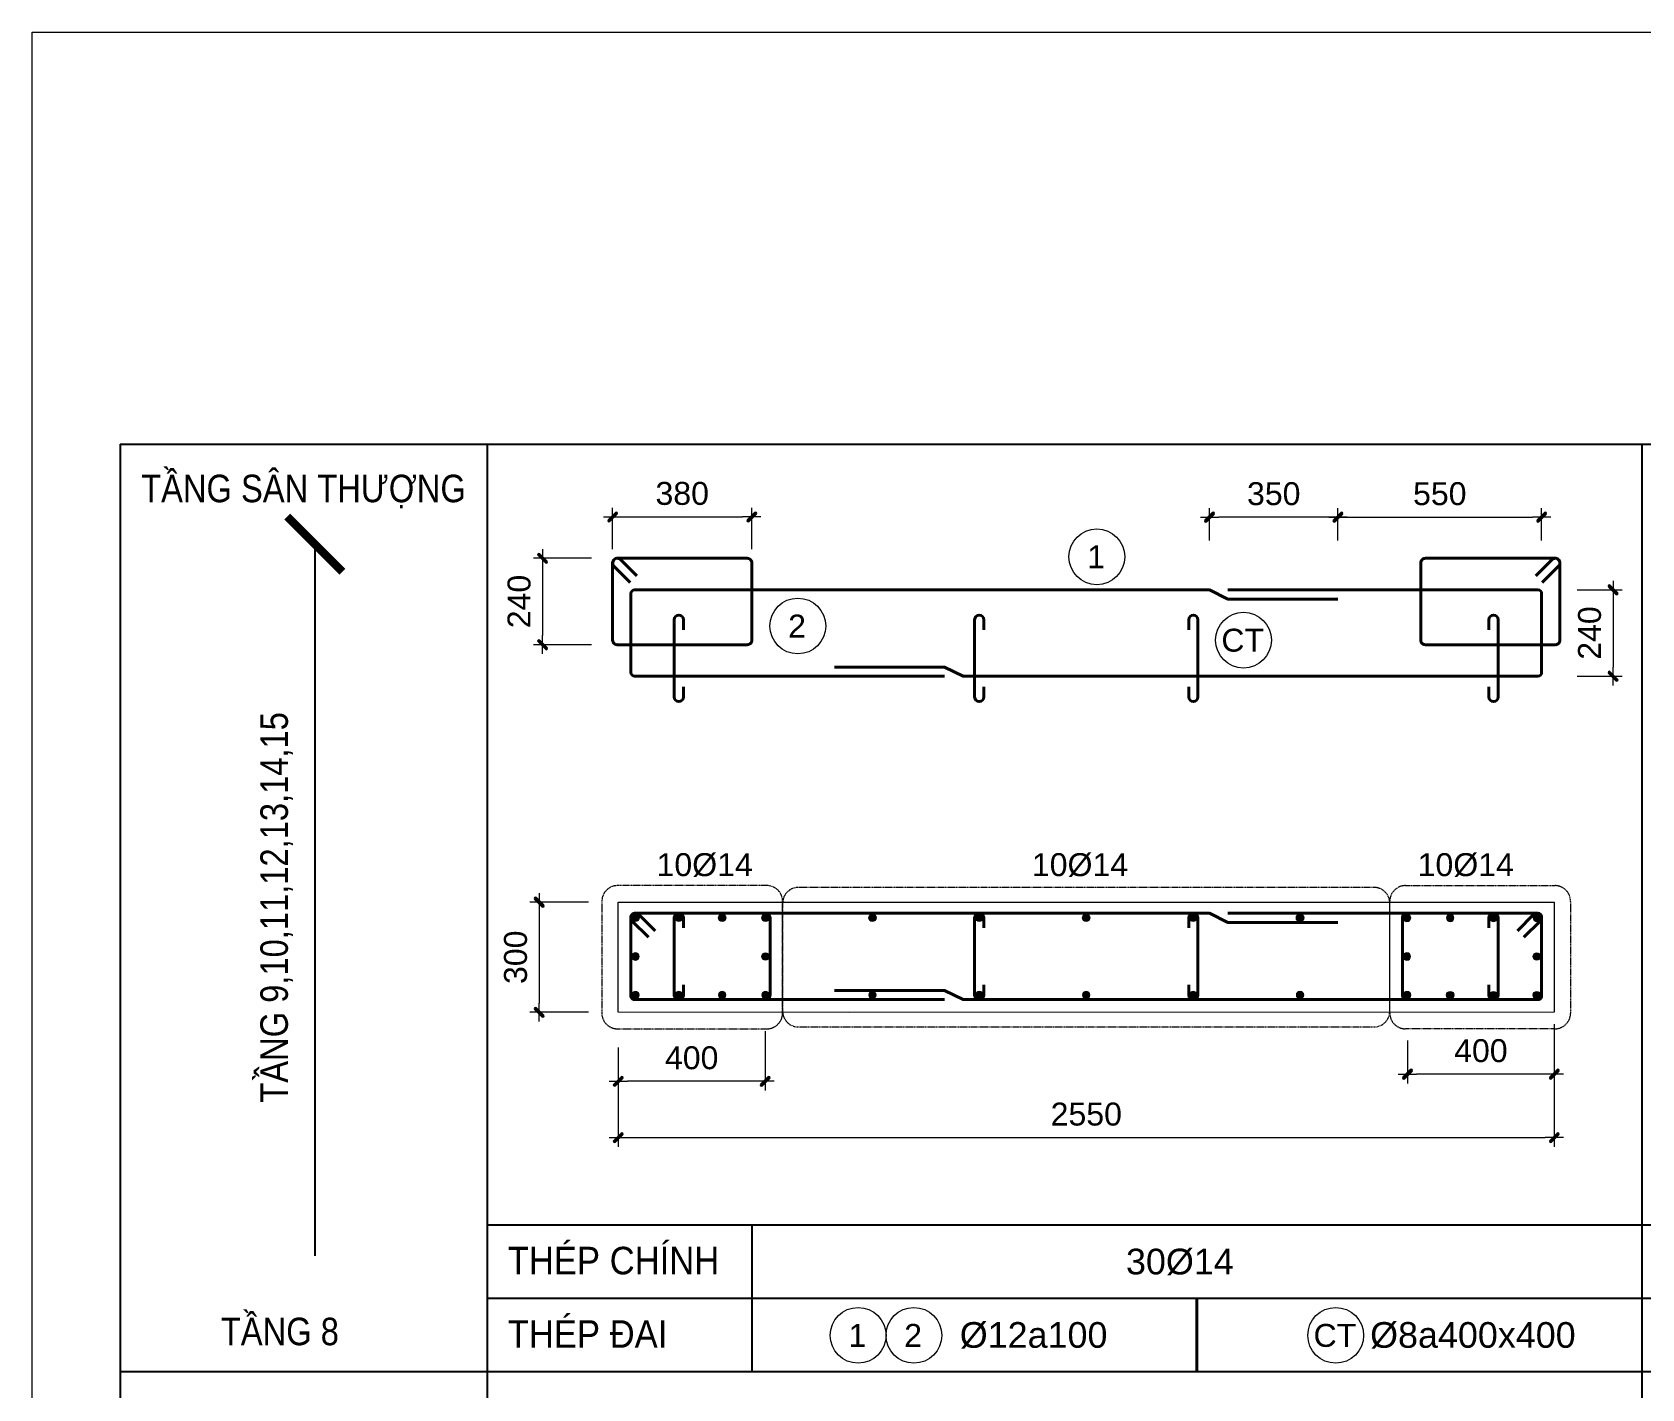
# Model space of a CAD drawing. Header units: millimetres. Extents: x -146909 to 4830753, y -683702 to -336947.
# Drawn here: x 4726521 to 4730906, y -438369 to -434672 of the extents above; entities that cross this region are included whole.
import ezdxf
from ezdxf.enums import TextEntityAlignment as Align

# ---------------------------------------------------------------- set-up
doc = ezdxf.new("R2010")
doc.units = ezdxf.units.MM
doc.header["$MEASUREMENT"] = 0
doc.linetypes.add('HIDDEN', pattern=[0.375, 0.25, -0.125])
doc.layers.get('0').update_dxf_attribs({"lineweight": 9})
doc.layers.get('Defpoints').update_dxf_attribs({"color": 10, "lineweight": 0})
for name, color, linetype, lineweight in [("'S_General_Cont_1 Thin", 1, 'Continuous', 18), ("'S_General_Text_3_Member name", 3, 'Continuous', 35), ('CDAI', 3, 'Continuous', 40), ('chunho.q', 1, 'Continuous', 13), ('CTHEP', 4, 'Continuous', 50), ('DBAO', 2, 'Continuous', 13), ('DMo', 9, 'HIDDEN', 9), ('KTH', 154, 'Continuous', 9), ('STICK', 1, 'Continuous', 9)]:
    doc.layers.add(name, color=color, linetype=linetype, lineweight=lineweight)
for name, color, linetype in [('DM', 1, 'Continuous'), ('TBL', 1, 'Continuous'), ('TX', 214, 'Continuous')]:
    doc.layers.add(name, color=color, linetype=linetype)
doc.styles.add('arial', font='arial.ttf', dxfattribs={"width": 0.85})
doc.styles.add('TTP-HelCon', font='arial.ttf')
doc.dimstyles.new('TTP-25', dxfattribs={"dimscale": 25, "dimtxt": 2.5, "dimasz": 1, "dimexe": 1, "dimexo": 1, "dimgap": 0.09, "dimtad": 0, "dimdec": 4, "dimrnd": 10, "dimzin": 9, "dimdsep": 46, "dimtxsty": 'TTP-HelCon', "dimblk": 'Stick', "dimcen": 0.09, "dimdle": 1.5, "dimclrd": 256, "dimclre": 256, "dimclrt": 1, "dimadec": 0, "dimazin": 0, "dimtfac": 1, "dimtdec": 4, "dimtmove": 0, "dimatfit": 3, "dimldrblk": 'ARCHTICK', "dimfxl": 1, "dimtvp": 1, "dimtolj": 1, "dimtzin": 0, "dimarcsym": 0})
doc.dimstyles.new('TTP-50', dxfattribs={"dimscale": 50, "dimtxt": 2.5, "dimasz": 1, "dimexe": 1, "dimexo": 1, "dimgap": 0.09, "dimtad": 0, "dimdec": 4, "dimzin": 9, "dimdsep": 46, "dimtxsty": 'arial', "dimblk": 'Stick', "dimcen": 0.09, "dimdle": 1.5, "dimclrd": 256, "dimclre": 256, "dimclrt": 1, "dimadec": 0, "dimazin": 0, "dimtfac": 1, "dimtdec": 4, "dimtmove": 0, "dimatfit": 3, "dimldrblk": 'ARCHTICK', "dimfxl": 1, "dimtvp": 1, "dimtolj": 1, "dimtzin": 0, "dimarcsym": 0})

# ---------------------------------------------------------------- blocks, each defined once
blk = doc.blocks.new('sign of slab')
at = {"layer": "'S_General_Cont_1 Thin"}
blk.add_circle((-10, 0), 475, dxfattribs=at)
at = {"layer": "'S_General_Text_3_Member name", "style": 'arial'}
blk.add_attdef('S', text='', height=250, dxfattribs=at).set_placement((-23, -1), align=Align.MIDDLE_CENTER)
blk = doc.blocks.new('Stick')
at = {"layer": 'STICK'}
h = blk.add_hatch(color=256, dxfattribs=at)
edge = h.paths.add_edge_path()
edge.add_line((0.3, 0.5), (-0.5, -0.3))
edge.add_arc((-0.4, -0.4), 0.141, 135, 315)
edge.add_line((-0.3, -0.5), (0.5, 0.3))
edge.add_arc((0.4, 0.4), 0.141, 315, 495)
blk.add_line((1, 0), (-1, 0), dxfattribs=at)
blk.add_lwpolyline([(0.3, 0.5), (-0.5, -0.3, 1), (-0.3, -0.5), (0.5, 0.3, 1), (0.3, 0.5, 1)], format="xyb", dxfattribs=at)
blk = doc.blocks.new('*D218')
at = {"layer": 'Defpoints', "color": 0, "transparency": 16777216}
for p in [(400, -26.3), (0, -71.3), (0, -188.1)]:
    blk.add_point(p, dxfattribs=at)
at = {"layer": 'KTH', "lineweight": -2, "transparency": 16777216}
for p, q in [((400, -51.3), (400, -213.1)), ((0, -96.3), (0, -213.1)), ((375, -188.1), (25, -188.1))]:
    blk.add_line(p, q, dxfattribs=at)
at = {"layer": 'KTH', "lineweight": -2, "transparency": 16777216, "xscale": 25, "yscale": 25, "zscale": 25, "rotation": 180}
blk.add_blockref('Stick', (0, -188.1), dxfattribs=at)
at = {"layer": 'KTH', "lineweight": -2, "transparency": 16777216, "xscale": 25, "yscale": 25, "zscale": 25}
blk.add_blockref('Stick', (400, -188.1), dxfattribs=at)
at = {"layer": 'KTH', "color": 1, "transparency": 16777216, "insert": (200, -124.3), "char_height": 62.5, "attachment_point": 5, "style": 'TTP-HelCon'}
blk.add_mtext('\\A1;400', dxfattribs=at)
blk = doc.blocks.new('_ArchTick')
at = {"color": 0, "linetype": 'ByBlock', "const_width": 0.15}
blk.add_lwpolyline([(-0.5, -0.5), (0.5, 0.5)], dxfattribs=at)
blk = doc.blocks.new('*D219')
at = {"layer": 'Defpoints', "color": 0, "transparency": 16777216}
for p in [(2550, -6.9), (2150, -51.9), (2150, -168.7)]:
    blk.add_point(p, dxfattribs=at)
at = {"layer": 'KTH', "lineweight": -2, "transparency": 16777216}
for p, q in [((2550, -31.9), (2550, -193.7)), ((2150, -76.9), (2150, -193.7)), ((2525, -168.7), (2175, -168.7))]:
    blk.add_line(p, q, dxfattribs=at)
at = {"layer": 'KTH', "lineweight": -2, "transparency": 16777216, "xscale": 25, "yscale": 25, "zscale": 25, "rotation": 180}
blk.add_blockref('Stick', (2150, -168.7), dxfattribs=at)
at = {"layer": 'KTH', "lineweight": -2, "transparency": 16777216, "xscale": 25, "yscale": 25, "zscale": 25}
blk.add_blockref('Stick', (2550, -168.7), dxfattribs=at)
at = {"layer": 'KTH', "color": 1, "transparency": 16777216, "insert": (2350, -104.9), "char_height": 62.5, "attachment_point": 5, "style": 'TTP-HelCon'}
blk.add_mtext('\\A1;400', dxfattribs=at)
blk = doc.blocks.new('*D220')
at = {"layer": 'Defpoints', "color": 0, "transparency": 16777216}
for p in [(2550, -112.8), (0, -135.3), (2550, -341.6)]:
    blk.add_point(p, dxfattribs=at)
at = {"layer": 'KTH', "lineweight": -2, "transparency": 16777216}
for p, q in [((0, -160.3), (0, -366.6)), ((2550, -137.8), (2550, -366.6)), ((25, -341.6), (2525, -341.6))]:
    blk.add_line(p, q, dxfattribs=at)
at = {"layer": 'KTH', "lineweight": -2, "transparency": 16777216, "xscale": 25, "yscale": 25, "zscale": 25, "rotation": 180}
blk.add_blockref('Stick', (0, -341.6), dxfattribs=at)
at = {"layer": 'KTH', "lineweight": -2, "transparency": 16777216, "xscale": 25, "yscale": 25, "zscale": 25}
blk.add_blockref('Stick', (2550, -341.6), dxfattribs=at)
at = {"layer": 'KTH', "color": 1, "transparency": 16777216, "insert": (1275, -277.8), "char_height": 62.5, "attachment_point": 5, "style": 'TTP-HelCon'}
blk.add_mtext('\\A1;2550', dxfattribs=at)
blk = doc.blocks.new('*D221')
at = {"layer": 'Defpoints', "color": 0, "transparency": 16777216}
for p in [(-55.8, 300), (-215.7, 0), (-55.8, 0)]:
    blk.add_point(p, dxfattribs=at)
at = {"layer": 'KTH', "lineweight": -2, "transparency": 16777216}
for p, q in [((-80.8, 300), (-240.7, 300)), ((-215.7, 275), (-215.7, 25)), ((-80.8, 0), (-240.7, 0))]:
    blk.add_line(p, q, dxfattribs=at)
at = {"layer": 'KTH', "lineweight": -2, "transparency": 16777216, "xscale": 25, "yscale": 25, "zscale": 25}
for p, rotation in [((-215.7, 300), 90), ((-215.7, 0), 270)]:
    blk.add_blockref('Stick', p, dxfattribs=dict(at, rotation=rotation))
at = {"layer": 'KTH', "color": 1, "transparency": 16777216, "insert": (-279.6, 150), "char_height": 62.5, "attachment_point": 5, "rotation": 90, "style": 'TTP-HelCon'}
blk.add_mtext('\\A1;300', dxfattribs=at)
blk = doc.blocks.new('*U167')
at = {"layer": 'CTHEP', "ltscale": 0.02, "const_width": 10}
blk.add_lwpolyline([(0, 5, -1), (0, -5, -1)], format="xyb", close=True, dxfattribs=at)
at = {"layer": 'Defpoints', "color": 1}
blk.add_circle((0, 0), 10, dxfattribs=at)
blk = doc.blocks.new('*U168')
at = {"layer": 'CDAI', "color": 0, "linetype": 'ByBlock', "lineweight": -2, "transparency": 16777216}
for p in [(0, 0), (118, 0), (236, 0), (354, 0)]:
    blk.add_blockref('*U167', p, dxfattribs=at)
blk = doc.blocks.new('*U165')
at = {"layer": 'CTHEP', "ltscale": 0.02, "const_width": 10}
blk.add_lwpolyline([(0, 5, -1), (0, -5, -1)], format="xyb", close=True, dxfattribs=at)
at = {"layer": 'Defpoints', "color": 1}
blk.add_circle((0, 0), 10, dxfattribs=at)
blk = doc.blocks.new('*U166')
at = {"layer": 'CDAI', "color": 0, "linetype": 'ByBlock', "lineweight": -2, "transparency": 16777216}
blk.add_blockref('*U165', (0, 0), dxfattribs=at)
blk = doc.blocks.new('*U169')
at = {"layer": 'CTHEP', "ltscale": 0.02, "const_width": 10}
blk.add_lwpolyline([(0, 5, -1), (0, -5, -1)], format="xyb", close=True, dxfattribs=at)
at = {"layer": 'Defpoints', "color": 1}
blk.add_circle((0, 0), 10, dxfattribs=at)
blk = doc.blocks.new('*U170')
at = {"layer": 'CDAI', "color": 0, "linetype": 'ByBlock', "lineweight": -2, "transparency": 16777216}
for p in [(0, 0), (118, 0), (236, 0), (354, 0)]:
    blk.add_blockref('*U169', p, dxfattribs=at)
blk = doc.blocks.new('*U151')
at = {"layer": 'CTHEP', "ltscale": 0.02, "const_width": 10}
blk.add_lwpolyline([(0, 5, -1), (0, -5, -1)], format="xyb", close=True, dxfattribs=at)
at = {"layer": 'Defpoints', "color": 1}
blk.add_circle((0, 0), 10, dxfattribs=at)
blk = doc.blocks.new('*U152')
at = {"layer": 'CDAI', "color": 0, "linetype": 'ByBlock', "lineweight": -2, "transparency": 16777216}
blk.add_blockref('*U151', (0, 0), dxfattribs=at)
blk = doc.blocks.new('*U159')
at = {"layer": 'CTHEP', "ltscale": 0.02, "const_width": 10}
blk.add_lwpolyline([(0, 5, -1), (0, -5, -1)], format="xyb", close=True, dxfattribs=at)
at = {"layer": 'Defpoints', "color": 1}
blk.add_circle((0, 0), 10, dxfattribs=at)
blk = doc.blocks.new('*U160')
at = {"layer": 'CDAI', "color": 0, "linetype": 'ByBlock', "lineweight": -2, "transparency": 16777216}
for p in [(0, 0), (118, 0), (236, 0), (354, 0)]:
    blk.add_blockref('*U159', p, dxfattribs=at)
blk = doc.blocks.new('*U157')
at = {"layer": 'CTHEP', "ltscale": 0.02, "const_width": 10}
blk.add_lwpolyline([(0, 5, -1), (0, -5, -1)], format="xyb", close=True, dxfattribs=at)
at = {"layer": 'Defpoints', "color": 1}
blk.add_circle((0, 0), 10, dxfattribs=at)
blk = doc.blocks.new('*U158')
at = {"layer": 'CDAI', "color": 0, "linetype": 'ByBlock', "lineweight": -2, "transparency": 16777216}
blk.add_blockref('*U157', (0, 0), dxfattribs=at)
blk = doc.blocks.new('*U161')
at = {"layer": 'CTHEP', "ltscale": 0.02, "const_width": 10}
blk.add_lwpolyline([(0, 5, -1), (0, -5, -1)], format="xyb", close=True, dxfattribs=at)
at = {"layer": 'Defpoints', "color": 1}
blk.add_circle((0, 0), 10, dxfattribs=at)
blk = doc.blocks.new('*U162')
at = {"layer": 'CDAI', "color": 0, "linetype": 'ByBlock', "lineweight": -2, "transparency": 16777216}
for p in [(0, 0), (118, 0), (236, 0), (354, 0)]:
    blk.add_blockref('*U161', p, dxfattribs=at)
blk = doc.blocks.new('*U163')
at = {"layer": 'CTHEP', "ltscale": 0.02, "const_width": 10}
blk.add_lwpolyline([(0, 5, -1), (0, -5, -1)], format="xyb", close=True, dxfattribs=at)
at = {"layer": 'Defpoints', "color": 1}
blk.add_circle((0, 0), 10, dxfattribs=at)
blk = doc.blocks.new('*U164')
at = {"layer": 'CDAI', "color": 0, "linetype": 'ByBlock', "lineweight": -2, "transparency": 16777216}
blk.add_blockref('*U163', (0, 0), dxfattribs=at)
blk = doc.blocks.new('*U153')
at = {"layer": 'CTHEP', "ltscale": 0.02, "const_width": 10}
blk.add_lwpolyline([(0, 5, -1), (0, -5, -1)], format="xyb", close=True, dxfattribs=at)
at = {"layer": 'Defpoints', "color": 1}
blk.add_circle((0, 0), 10, dxfattribs=at)
blk = doc.blocks.new('*U154')
at = {"layer": 'CDAI', "color": 0, "linetype": 'ByBlock', "lineweight": -2, "transparency": 16777216}
for p in [(0, 0), (291.25, 0), (582.5, 0), (873.75, 0), (1165, 0), (1456.25, 0), (1747.5, 0)]:
    blk.add_blockref('*U153', p, dxfattribs=at)
blk = doc.blocks.new('*U155')
at = {"layer": 'CTHEP', "ltscale": 0.02, "const_width": 10}
blk.add_lwpolyline([(0, 5, -1), (0, -5, -1)], format="xyb", close=True, dxfattribs=at)
at = {"layer": 'Defpoints', "color": 1}
blk.add_circle((0, 0), 10, dxfattribs=at)
blk = doc.blocks.new('*U156')
at = {"layer": 'CDAI', "color": 0, "linetype": 'ByBlock', "lineweight": -2, "transparency": 16777216}
for p in [(0, 0), (291.25, 0), (582.5, 0), (873.75, 0), (1165, 0), (1456.25, 0), (1747.5, 0)]:
    blk.add_blockref('*U155', p, dxfattribs=at)
blk = doc.blocks.new('*D222')
at = {"layer": 'Defpoints', "color": 0, "transparency": 16777216}
for p in [(2515.5, 1349.2), (1960.6, 1260.4), (2515.5, 1260.4)]:
    blk.add_point(p, dxfattribs=at)
at = {"layer": 'KTH', "lineweight": -2, "transparency": 16777216}
for p, q in [((1960.6, 1285.4), (1960.6, 1374.2)), ((2515.5, 1285.4), (2515.5, 1374.2)), ((1985.6, 1349.2), (2490.5, 1349.2))]:
    blk.add_line(p, q, dxfattribs=at)
at = {"layer": 'KTH', "lineweight": -2, "transparency": 16777216, "xscale": 25, "yscale": 25, "zscale": 25, "rotation": 180}
blk.add_blockref('Stick', (1960.6, 1349.2), dxfattribs=at)
at = {"layer": 'KTH', "lineweight": -2, "transparency": 16777216, "xscale": 25, "yscale": 25, "zscale": 25}
blk.add_blockref('Stick', (2515.5, 1349.2), dxfattribs=at)
at = {"layer": 'KTH', "color": 1, "transparency": 16777216, "insert": (2238, 1413), "char_height": 62.5, "attachment_point": 5, "style": 'TTP-HelCon'}
blk.add_mtext('\\A1;550', dxfattribs=at)
blk = doc.blocks.new('*D223')
at = {"layer": 'Defpoints', "color": 0, "transparency": 16777216}
for p in [(1610.8, 1349.2), (1610.8, 1260.4), (1960.6, 1260.4)]:
    blk.add_point(p, dxfattribs=at)
at = {"layer": 'KTH', "lineweight": -2, "transparency": 16777216}
for p, q in [((1610.8, 1285.4), (1610.8, 1374.2)), ((1960.6, 1285.4), (1960.6, 1374.2)), ((1935.6, 1349.2), (1635.8, 1349.2))]:
    blk.add_line(p, q, dxfattribs=at)
at = {"layer": 'KTH', "lineweight": -2, "transparency": 16777216, "xscale": 25, "yscale": 25, "zscale": 25, "rotation": 180}
blk.add_blockref('Stick', (1610.8, 1349.2), dxfattribs=at)
at = {"layer": 'KTH', "lineweight": -2, "transparency": 16777216, "xscale": 25, "yscale": 25, "zscale": 25}
blk.add_blockref('Stick', (1960.6, 1349.2), dxfattribs=at)
at = {"layer": 'KTH', "color": 1, "transparency": 16777216, "insert": (1785.7, 1413), "char_height": 62.5, "attachment_point": 5, "style": 'TTP-HelCon'}
blk.add_mtext('\\A1;350', dxfattribs=at)
blk = doc.blocks.new('*D224')
at = {"layer": 'Defpoints', "color": 0, "transparency": 16777216}
for p in [(2587.4, 1151.3), (2587.4, 915.8), (2710.1, 915.8)]:
    blk.add_point(p, dxfattribs=at)
at = {"layer": 'KTH', "lineweight": -2, "transparency": 16777216}
for p, q in [((2612.4, 1151.3), (2735.1, 1151.3)), ((2710.1, 1126.3), (2710.1, 940.8)), ((2612.4, 915.8), (2735.1, 915.8))]:
    blk.add_line(p, q, dxfattribs=at)
at = {"layer": 'KTH', "lineweight": -2, "transparency": 16777216, "xscale": 25, "yscale": 25, "zscale": 25}
for p, rotation in [((2710.1, 1151.3), 90), ((2710.1, 915.8), 270)]:
    blk.add_blockref('Stick', p, dxfattribs=dict(at, rotation=rotation))
at = {"layer": 'KTH', "color": 1, "transparency": 16777216, "insert": (2646.3, 1033.6), "char_height": 62.5, "attachment_point": 5, "rotation": 90, "style": 'TTP-HelCon'}
blk.add_mtext('\\A1;240', dxfattribs=at)
blk = doc.blocks.new('*D225')
at = {"layer": 'Defpoints', "color": 0, "transparency": 16777216}
for p in [(-47.9, 1237.2), (-206.2, 1001.7), (-47.9, 1001.7)]:
    blk.add_point(p, dxfattribs=at)
at = {"layer": 'KTH', "lineweight": -2, "transparency": 16777216}
for p, q in [((-72.9, 1237.2), (-231.2, 1237.2)), ((-206.2, 1212.2), (-206.2, 1026.7)), ((-72.9, 1001.7), (-231.2, 1001.7))]:
    blk.add_line(p, q, dxfattribs=at)
at = {"layer": 'KTH', "lineweight": -2, "transparency": 16777216, "xscale": 25, "yscale": 25, "zscale": 25}
for p, rotation in [((-206.2, 1237.2), 90), ((-206.2, 1001.7), 270)]:
    blk.add_blockref('Stick', p, dxfattribs=dict(at, rotation=rotation))
at = {"layer": 'KTH', "color": 1, "transparency": 16777216, "insert": (-270, 1119.5), "char_height": 62.5, "attachment_point": 5, "rotation": 90, "style": 'TTP-HelCon'}
blk.add_mtext('\\A1;240', dxfattribs=at)
blk = doc.blocks.new('*D226')
at = {"layer": 'Defpoints', "color": 0, "transparency": 16777216}
for p in [(363.7, 1349.9), (-15.3, 1237.2), (363.7, 1237.2)]:
    blk.add_point(p, dxfattribs=at)
at = {"layer": 'KTH', "lineweight": -2, "transparency": 16777216}
for p, q in [((-15.3, 1262.2), (-15.3, 1374.9)), ((363.7, 1262.2), (363.7, 1374.9)), ((9.7, 1349.9), (338.7, 1349.9))]:
    blk.add_line(p, q, dxfattribs=at)
at = {"layer": 'KTH', "lineweight": -2, "transparency": 16777216, "xscale": 25, "yscale": 25, "zscale": 25, "rotation": 180}
blk.add_blockref('Stick', (-15.3, 1349.9), dxfattribs=at)
at = {"layer": 'KTH', "lineweight": -2, "transparency": 16777216, "xscale": 25, "yscale": 25, "zscale": 25}
blk.add_blockref('Stick', (363.7, 1349.9), dxfattribs=at)
at = {"layer": 'KTH', "color": 1, "transparency": 16777216, "insert": (174.2, 1413.7), "char_height": 62.5, "attachment_point": 5, "style": 'TTP-HelCon'}
blk.add_mtext('\\A1;380', dxfattribs=at)
blk = doc.blocks.new('111')
at = {"layer": 'CDAI'}
for points in [[(50.33568, 1189.26716), (6.01548, 1233.58735, 0.6681786379), (-15.32335, 1224.74852), (-15.32335, 1014.24852, 0.4142135624), (-2.82335, 1001.74852), (351.17665, 1001.74852, 0.4142135624), (363.67665, 1014.24852), (363.67665, 1224.74852, 0.4142135624), (351.17665, 1237.24852), (-2.82335, 1237.24852, 0.6681786379), (-11.66219, 1215.90969), (32.65801, 1171.58949)], [(2499.66432, 1189.26716), (2543.98452, 1233.58735, -0.6681786379), (2565.32335, 1224.74852), (2565.32335, 1014.24852, -0.4142135624), (2552.82335, 1001.74852), (2198.82335, 1001.74852, -0.4142135624), (2186.32335, 1014.24852), (2186.32335, 1224.74852, -0.4142135624), (2198.82335, 1237.24852), (2552.82335, 1237.24852, -0.6681786379), (2561.66219, 1215.90969), (2517.34199, 1171.58949)], [(177.5, 1042.39857), (177.5, 1069.89857, 1), (152.5, 1069.89857), (152.5, 859.39857, 1), (177.5, 859.39857), (177.5, 886.89857)], [(995.83333, 1042.39857), (995.83333, 1069.89857, 1), (970.83333, 1069.89857), (970.83333, 859.39857, 1), (995.83333, 859.39857), (995.83333, 886.89857)], [(1554.16667, 1042.39857), (1554.16667, 1069.89857, -1), (1579.16667, 1069.89857), (1579.16667, 859.39857, -1), (1554.16667, 859.39857), (1554.16667, 886.89857)], [(2372, 1042.39857), (2372, 1069.89857, -1), (2397, 1069.89857), (2397, 859.39857, -1), (2372, 859.39857), (2372, 886.89857)], [(100.15903, 222.01864), (55.83883, 266.33883, 0.6681786379), (34.5, 257.5), (34.5, 47, 0.4142135624), (47, 34.5), (401, 34.5, 0.4142135624), (413.5, 47), (413.5, 257.5, 0.4142135624), (401, 270), (47, 270, 0.6681786379), (38.16117, 248.66117), (82.48136, 204.34097)], [(177.5, 230), (177.5, 257.5, 1), (152.5, 257.5), (152.5, 47, 1), (177.5, 47), (177.5, 74.5)], [(995.83333, 230), (995.83333, 257.5, 1), (970.83333, 257.5), (970.83333, 47, 1), (995.83333, 47), (995.83333, 74.5)], [(1554.16667, 230), (1554.16667, 257.5, -1), (1579.16667, 257.5), (1579.16667, 47, -1), (1554.16667, 47), (1554.16667, 74.5)], [(2449.34097, 222.01864), (2493.66117, 266.33883, -0.6681786379), (2515, 257.5), (2515, 47, -0.4142135624), (2502.5, 34.5), (2148.5, 34.5, -0.4142135624), (2136, 47), (2136, 257.5, -0.4142135624), (2148.5, 270), (2502.5, 270, -0.6681786379), (2511.33883, 248.66117), (2467.01864, 204.34097)], [(2372, 230), (2372, 257.5, -1), (2397, 257.5), (2397, 47, -1), (2372, 47), (2372, 74.5)]]:
    blk.add_lwpolyline(points, format="xyb", dxfattribs=at)
at = {"layer": 'CDAI', "ltscale": 0.02}
for points in [[(889.16858, 915.8025), (44.5, 915.8025, -0.4142135624), (34.5, 925.8025), (34.5, 1141.3025, -0.4142135624), (44.5, 1151.3025), (1610.83142, 1151.3025), (1660.83142, 1126.3025), (1960.56728, 1126.3025)], [(1660.83142, 1151.3025), (2505.5, 1151.3025, -0.4142135624), (2515.5, 1141.3025), (2515.5, 925.8025, -0.4142135624), (2505.5, 915.8025), (939.16858, 915.8025), (889.16858, 940.8025), (589.43272, 940.8025)], [(889.16858, 34.5), (44.5, 34.5, -0.4142135624), (34.5, 44.5), (34.5, 260, -0.4142135624), (44.5, 270), (1610.83142, 270), (1660.83142, 245), (1960.56728, 245)], [(1660.83142, 270), (2505.5, 270, -0.4142135624), (2515.5, 260), (2515.5, 44.5, -0.4142135624), (2505.5, 34.5), (939.16858, 34.5), (889.16858, 59.5), (589.43272, 59.5)]]:
    blk.add_lwpolyline(points, format="xyb", dxfattribs=at)
at = {"layer": 'DBAO'}
blk.add_lwpolyline([(630, -0.54015), (0, 0), (0, 300), (2550, 300), (2550, 0.01296), (630.00864, -0.54015)], dxfattribs=at)
at = {"layer": 'DMo', "color": 6, "ltscale": 10}
for points in [[(-44.77995, 302.34146), (-44.77995, -2.05517, 0.4142135624), (-1.84029, -44.99483), (404.78763, -44.99483, 0.4142135624), (447.72729, -2.05517), (447.72729, 302.34146, 0.4142135624), (404.78763, 345.28113), (-1.84029, 345.28113, 0.4142135624)], [(447.72729, 297.34146), (447.72729, 2.94483, 0.4142135624), (490.66695, -39.99483), (2058.83305, -39.99483, 0.4142135624), (2101.77271, 2.94483), (2101.77271, 297.34146, 0.4142135624), (2058.83305, 340.28113), (490.66695, 340.28113, 0.4142135624)], [(2594.27995, 302.34146), (2594.27995, -2.05517, -0.4142135624), (2551.34029, -44.99483), (2144.71237, -44.99483, -0.4142135624), (2101.77271, -2.05517), (2101.77271, 302.34146, -0.4142135624), (2144.71237, 345.28113), (2551.34029, 345.28113, -0.4142135624)]]:
    blk.add_lwpolyline(points, format="xyb", close=True, dxfattribs=at)
ref = blk.add_blockref('sign of slab', (1305.34819, 1241.36122), dxfattribs=dict(xscale=0.16, yscale=0.16, zscale=0.16))
ref.add_attrib('S', '1', dxfattribs={"layer": 'DM', "height": 62.5, "style": 'arial'}).set_placement((1301.59417, 1241.20433), align=Align.MIDDLE_CENTER)
ref = blk.add_blockref('sign of slab', (490.70834, 1052.75757), dxfattribs=dict(xscale=0.16, yscale=0.16, zscale=0.16))
ref.add_attrib('S', '2', dxfattribs={"layer": 'DM', "height": 62.5, "style": 'arial'}).set_placement((486.95432, 1052.60068), align=Align.MIDDLE_CENTER)
ref = blk.add_blockref('sign of slab', (1704.92411, 1014.25374), dxfattribs=dict(xscale=0.16, yscale=0.16, zscale=0.16))
ref.add_attrib('S', 'CT', dxfattribs={"layer": 'DM', "height": 62.5, "style": 'arial'}).set_placement((1701.1701, 1014.09685), align=Align.MIDDLE_CENTER)
at = {"layer": 'CDAI', "color": 214}
for name, p in [('*U170', (47, 257.5)), ('*U154', (401, 257.5))]:
    blk.add_blockref(name, p, dxfattribs=at)
at = {"layer": 'CDAI', "color": 214, "xscale": -1}
blk.add_blockref('*U162', (2502.5, 257.5), dxfattribs=at)
at = {"layer": 'CDAI', "color": 214, "xscale": -1, "rotation": 180}
for name, p in [('*U166', (47, 152.25)), ('*U164', (2148.5, 152.25)), ('*U168', (47, 47)), ('*U156', (401, 47))]:
    blk.add_blockref(name, p, dxfattribs=at)
at = {"layer": 'CDAI', "color": 214, "rotation": 180}
for name, p in [('*U152', (401, 152.25)), ('*U158', (2502.5, 152.25)), ('*U160', (2502.5, 47))]:
    blk.add_blockref(name, p, dxfattribs=at)
at = {"layer": 'KTH'}
for base, p1, p2, picture, middle in [((363.67665, 1349.87965), (-15.32335, 1237.24852), (363.67665, 1237.24852), '*D226', (174.17665, 1413.74391)), ((1610.83142, 1349.17993), (1960.56728, 1260.38038), (1610.83142, 1260.38038), '*D223', (1785.69935, 1413.04418))]:
    dim = blk.add_linear_dim(base=base, p1=p1, p2=p2, dimstyle='TTP-25', override={"dimtmove": 1}, dxfattribs=at)
    dim.commit()
    dim.dimension.update_dxf_attribs({"geometry": picture, "text_midpoint": middle})
for base, p1, p2, picture, middle in [((2515.5, 1349.17993), (1960.56728, 1260.38038), (2515.5, 1260.38038), '*D222', (2238.03364, 1413.00155)), ((2550, -341.61887), (0, -135.27002), (2550, -112.77002), '*D220', (1275, -277.79724))]:
    dim = blk.add_linear_dim(base=base, p1=p1, p2=p2, dimstyle='TTP-25', dxfattribs=at)
    dim.commit()
    dim.dimension.update_dxf_attribs({"geometry": picture, "text_midpoint": middle})
for base, p1, p2, picture, middle in [((-206.18719, 1001.74852), (-47.85721, 1237.24852), (-47.85721, 1001.74852), '*D225', (-270.00882, 1119.49852)), ((-215.68719, 0.00033), (-55.77995, 300), (-55.77995, 0.00033), '*D221', (-279.55145, 150.00017))]:
    dim = blk.add_linear_dim(base=base, p1=p1, p2=p2, angle=90, dimstyle='TTP-25', override={"dimtmove": 1}, dxfattribs=at)
    dim.commit()
    dim.dimension.update_dxf_attribs({"geometry": picture, "text_midpoint": middle})
for base, p1, p2, angle, picture, middle in [((2710.07933, 915.8025), (2587.35186, 1151.3025), (2587.35186, 915.8025), 90, '*D224', (2646.2577, 1033.5525)), ((0, -188.13564), (400, -26.32539), (0, -71.32539), 180, '*D218', (200, -124.31402)), ((2150, -168.67515), (2550, -6.8649), (2150, -51.8649), 180, '*D219', (2350, -104.85353))]:
    dim = blk.add_linear_dim(base=base, p1=p1, p2=p2, angle=angle, dimstyle='TTP-25', dxfattribs=at)
    dim.commit()
    dim.dimension.update_dxf_attribs({"geometry": picture, "text_midpoint": middle})

msp = doc.modelspace()

# ---------------------------------------------------------------- linework, layer by layer
at = {"layer": 'CDAI', "color": 214}
msp.add_line((4729693.86305, -438122.40426), (4729693.86305, -438322.40426), dxfattribs=at)
at = {"layer": 'DBAO', "color": 1}
msp.add_lwpolyline([(4743890.49155, -449189.96923), (4726520.88612, -449189.96923), (4726520.88612, -434672.09007), (4743890.49155, -434672.09007)], close=True, dxfattribs=at)
at = {"layer": 'TBL'}
for p, q in [((4726760.18925, -435794.72153), (4726760.18925, -446305.45248)), ((4726760.18925, -435794.72153), (4727760.18925, -435794.72153)), ((4727760.18925, -435794.72153), (4727760.18925, -446305.45248)), ((4727760.18925, -435794.72153), (4730905.94272, -435794.72153)), ((4730905.94272, -435794.72153), (4730905.94272, -446305.45248)), ((4730905.94272, -435794.72153), (4734051.69619, -435794.72153)), ((4727760.18925, -437922.40426), (4730905.94272, -437922.40426)), ((4728481.78338, -437922.40426), (4728481.78338, -438322.40426)), ((4730905.94272, -437922.40426), (4734051.69619, -437922.40426)), ((4726760.18925, -438322.40426), (4727760.18925, -438322.40426)), ((4727760.18925, -438322.40426), (4730905.94272, -438322.40426)), ((4730905.94272, -438322.40426), (4734051.69619, -438322.40426))]:
    msp.add_line(p, q, dxfattribs=at)
at = {"layer": 'TBL', "color": 8}
for p, q in [((4727760.18925, -438122.40426), (4730905.94272, -438122.40426)), ((4730905.94272, -438122.40426), (4734051.69619, -438122.40426))]:
    msp.add_line(p, q, dxfattribs=at)

# ---------------------------------------------------------------- block references
ref = msp.add_blockref('sign of slab', (4728772.56423, -438223.50037), dxfattribs=dict(xscale=0.16, yscale=0.16, zscale=0.16))
ref.add_attrib('S', '1', dxfattribs={"layer": 'DM', "height": 62.5, "style": 'arial'}).set_placement((4728768.81021, -438223.65726), align=Align.MIDDLE_CENTER)
ref = msp.add_blockref('sign of slab', (4728924.52981, -438223.50037), dxfattribs=dict(xscale=0.16, yscale=0.16, zscale=0.16))
ref.add_attrib('S', '2', dxfattribs={"layer": 'DM', "height": 62.5, "style": 'arial'}).set_placement((4728920.77579, -438223.65726), align=Align.MIDDLE_CENTER)
ref = msp.add_blockref('sign of slab', (4730073.62517, -438223.50037), dxfattribs=dict(xscale=0.16, yscale=0.16, zscale=0.16))
ref.add_attrib('S', 'CT', dxfattribs={"layer": 'DM', "height": 62.5, "style": 'arial'}).set_placement((4730069.87115, -438223.65726), align=Align.MIDDLE_CENTER)
at = {"layer": 'KTH'}
msp.add_blockref('111', (4728117.55701, -437343.15641), dxfattribs=at)

# ---------------------------------------------------------------- texts
at = {"layer": 'chunho.q', "color": 1, "style": 'arial', "width": 0.85}
for s, p in [('TẦNG SÂN THƯỢNG', (4726817.67665, -435953.07279)), ('TẦNG 8', (4727034.83424, -438250.40426))]:
    msp.add_text(s, height=75, dxfattribs=at).set_placement(p)
msp.add_text('TẦNG 9,10,11,12,13,14,15', height=75, rotation=90, dxfattribs=at).set_placement((4727217.52164, -437589.40954))
at = {"layer": 'chunho.q', "color": 1, "style": 'arial'}
for p in [(4728221.84947, -436971.99089), (4729244.36607, -436971.99089), (4730295.28502, -436971.99089)]:
    msp.add_text('10%%C14', height=62.5, dxfattribs=at).set_placement(p)
at = {"layer": 'TX', "color": 2, "style": 'arial', "width": 0.9}
for s, p in [('THÉP CHÍNH', (4727816.44803, -438019.71988)), ('THÉP ĐAI', (4727816.44803, -438219.71988))]:
    msp.add_text(s, height=75, dxfattribs=at).set_placement(p, align=Align.MIDDLE_LEFT)
at = {"layer": 'TX', "color": 2, "style": 'arial'}
for s, p in [('30%%C14', (4729647.46207, -438022.40426)), ('%%C12a100', (4729249.04104, -438222.40426)), ('%%C8a400x400', (4730445.75005, -438222.40426))]:
    msp.add_text(s, height=70, dxfattribs=at).set_placement(p, align=Align.MIDDLE_CENTER)

# ---------------------------------------------------------------- leaders
at = {"layer": 'DM'}
msp.add_leader([(4727290.75232, -436067.43109), (4727290.75232, -438006.50708)], dimstyle='TTP-50', override={"dimasz": 3, "dimgap": 0.09, "dimtad": 0}, dxfattribs=at)

doc.saveas('drawing.dxf')
